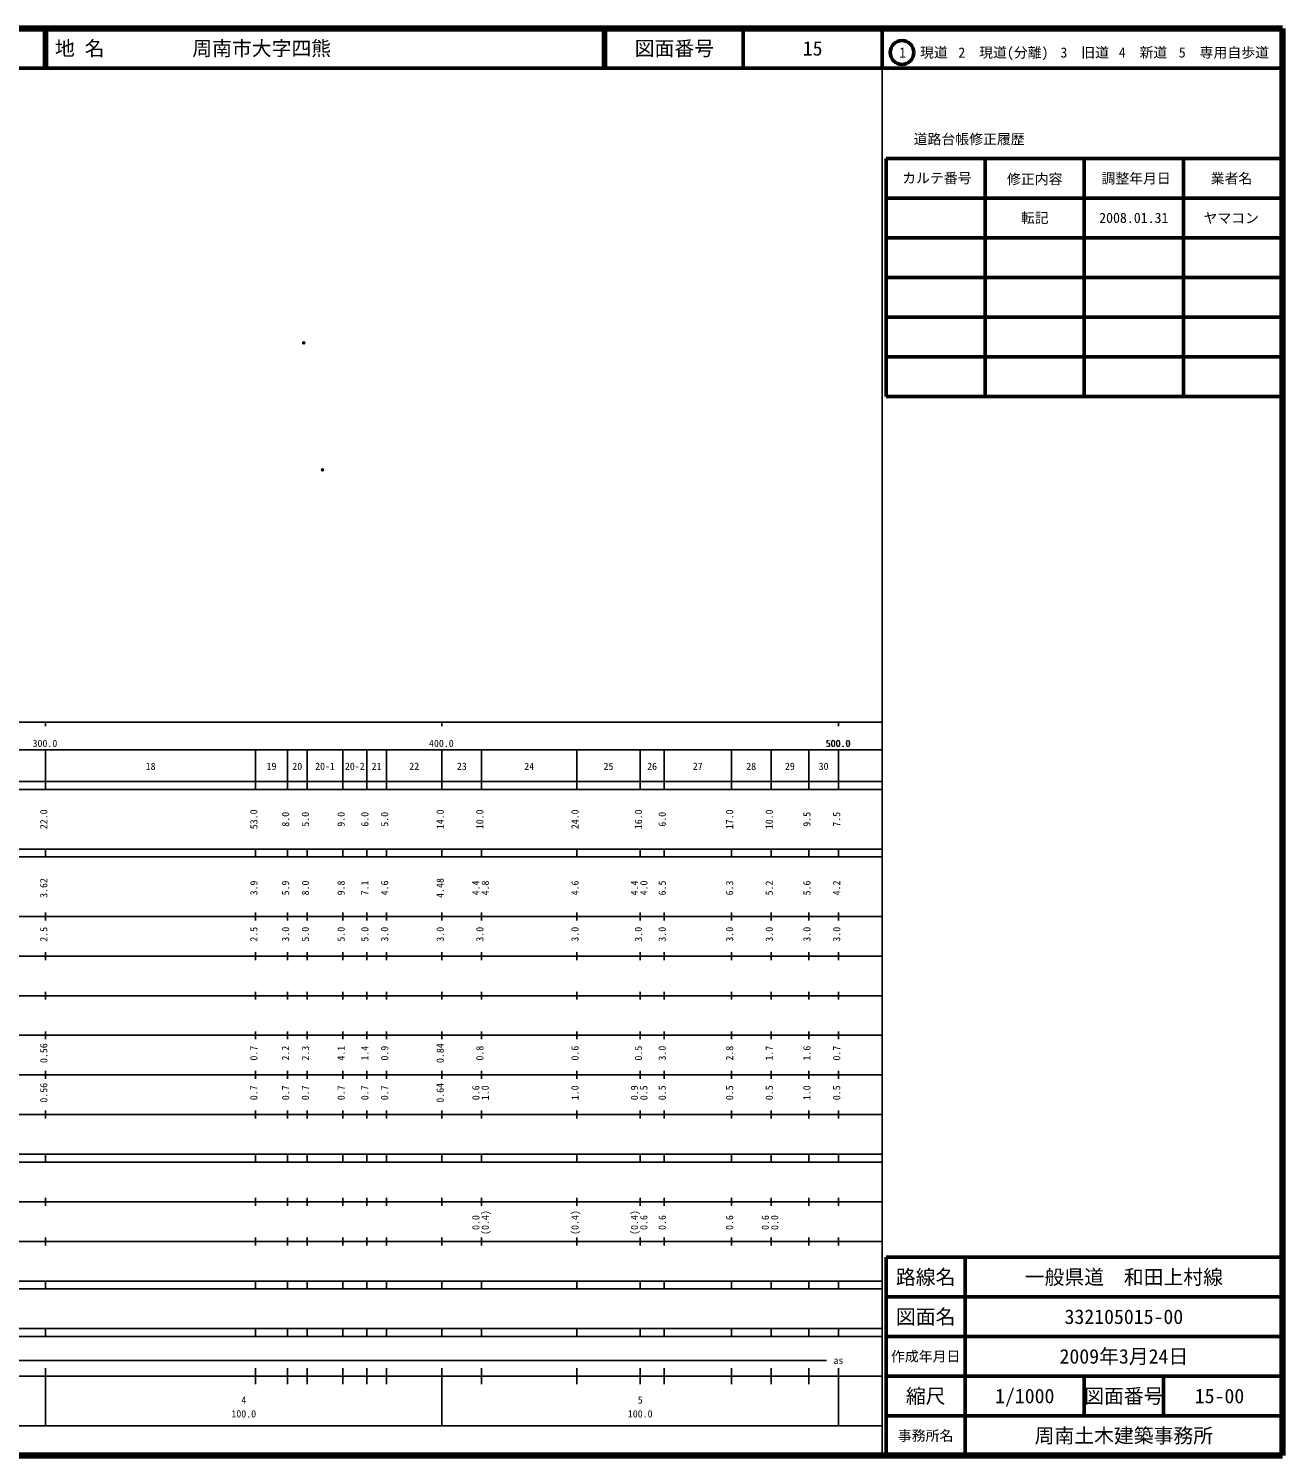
# Model space of a CAD drawing. Units: millimetres on the paper. Extents: x 40 to 680, y 20 to 380.
# Drawn here: x 363.7 to 680, y 20 to 380 of the extents above; entities that cross this region are included whole.
import ezdxf
from ezdxf.enums import TextEntityAlignment as Align

# ---------------------------------------------------------------- set-up
doc = ezdxf.new("R2010")
doc.units = ezdxf.units.MM
doc.header["$PDMODE"] = 32
doc.header["$PDSIZE"] = 0.5
doc.layers.add('M-OTRS', color=6, linetype='Continuous')
doc.layers.add('M-TTL-TXT', color=7, linetype='Continuous')
for name, color, linetype, lineweight in [('M-TTL', 2, 'Continuous', 140), ('M-TTL-BAND', 7, 'Continuous', 25), ('M-TTL-FRAM', 2, 'Continuous', 50), ('M-TTL-LINE', 7, 'Continuous', 50)]:
    doc.layers.add(name, color=color, linetype=linetype, lineweight=lineweight)
doc.styles.add('ＭＳ ゴシック', font='')
doc.styles.get('ＭＳ ゴシック').set_extended_font_data('MS Gothic')

msp = doc.modelspace()

# ---------------------------------------------------------------- linework, layer by layer
at = {"layer": 'M-OTRS'}
for p in [(433.113, 300.691), (437.866, 268.649)]:
    msp.add_point(p, dxfattribs=at)
at = {"layer": 'M-TTL'}
for p, q in [((680, 380), (40, 380)), ((680, 20), (680, 380)), ((40, 20), (680, 20))]:
    msp.add_line(p, q, dxfattribs=at)
at = {"layer": 'M-TTL-BAND'}
for p, q in [((579, 20), (579, 370)), ((40, 205), (579, 205)), ((368, 205), (368, 204)), ((468, 205), (468, 204)), ((568, 205), (568, 204)), ((68, 198), (579, 198)), ((368, 188), (368, 198)), ((421, 188), (421, 198)), ((429, 188), (429, 198)), ((434, 188), (434, 198)), ((443, 188), (443, 198)), ((449, 188), (449, 198)), ((454, 188), (454, 198)), ((468, 188), (468, 198)), ((478, 188), (478, 198)), ((502, 188), (502, 198)), ((518, 188), (518, 198)), ((524, 188), (524, 198)), ((541, 188), (541, 198)), ((551, 188), (551, 198)), ((560.5, 188), (560.5, 198)), ((568, 188), (568, 198)), ((40, 190), (579, 190)), ((40, 188), (579, 188)), ((40, 173), (579, 173)), ((368, 171), (368, 173)), ((421, 171), (421, 173)), ((429, 171), (429, 173)), ((434, 171), (434, 173)), ((443, 171), (443, 173)), ((449, 171), (449, 173)), ((454, 171), (454, 173)), ((468, 171), (468, 173)), ((478, 171), (478, 173)), ((502, 171), (502, 173)), ((518, 171), (518, 173)), ((524, 171), (524, 173)), ((541, 171), (541, 173)), ((551, 171), (551, 173)), ((560.5, 171), (560.5, 173)), ((568, 171), (568, 173)), ((40, 171), (579, 171)), ((40, 156), (579, 156)), ((368, 155), (368, 157)), ((421, 155), (421, 157)), ((429, 155), (429, 157)), ((434, 155), (434, 157)), ((443, 155), (443, 157)), ((449, 155), (449, 157)), ((454, 155), (454, 157)), ((468, 155), (468, 157)), ((478, 155), (478, 157)), ((502, 155), (502, 157)), ((518, 155), (518, 157)), ((524, 155), (524, 157)), ((541, 155), (541, 157)), ((551, 155), (551, 157)), ((560.5, 155), (560.5, 157)), ((568, 155), (568, 157)), ((46, 146), (579, 146)), ((368, 145), (368, 147)), ((421, 145), (421, 147)), ((429, 145), (429, 147)), ((434, 145), (434, 147)), ((443, 145), (443, 147)), ((449, 145), (449, 147)), ((454, 145), (454, 147)), ((468, 145), (468, 147)), ((478, 145), (478, 147)), ((502, 145), (502, 147)), ((518, 145), (518, 147)), ((524, 145), (524, 147)), ((541, 145), (541, 147)), ((551, 145), (551, 147)), ((560.5, 145), (560.5, 147)), ((568, 145), (568, 147)), ((368, 135), (368, 137)), ((421, 135), (421, 137)), ((429, 135), (429, 137)), ((434, 135), (434, 137)), ((443, 135), (443, 137)), ((449, 135), (449, 137)), ((454, 135), (454, 137)), ((468, 135), (468, 137)), ((478, 135), (478, 137)), ((502, 135), (502, 137)), ((518, 135), (518, 137)), ((524, 135), (524, 137)), ((541, 135), (541, 137)), ((551, 135), (551, 137)), ((560.5, 135), (560.5, 137)), ((568, 135), (568, 137)), ((52, 136), (579, 136)), ((46, 126), (579, 126)), ((368, 125), (368, 127)), ((421, 125), (421, 127)), ((429, 125), (429, 127)), ((434, 125), (434, 127)), ((443, 125), (443, 127)), ((449, 125), (449, 127)), ((454, 125), (454, 127)), ((468, 125), (468, 127)), ((478, 125), (478, 127)), ((502, 125), (502, 127)), ((518, 125), (518, 127)), ((524, 125), (524, 127)), ((541, 125), (541, 127)), ((551, 125), (551, 127)), ((560.5, 125), (560.5, 127)), ((568, 125), (568, 127)), ((52, 116), (579, 116)), ((368, 115), (368, 117)), ((421, 115), (421, 117)), ((429, 115), (429, 117)), ((434, 115), (434, 117)), ((443, 115), (443, 117)), ((449, 115), (449, 117)), ((454, 115), (454, 117)), ((468, 115), (468, 117)), ((478, 115), (478, 117)), ((502, 115), (502, 117)), ((518, 115), (518, 117)), ((524, 115), (524, 117)), ((541, 115), (541, 117)), ((551, 115), (551, 117)), ((560.5, 115), (560.5, 117)), ((568, 115), (568, 117)), ((46, 106), (579, 106)), ((368, 105), (368, 107)), ((421, 105), (421, 107)), ((429, 105), (429, 107)), ((434, 105), (434, 107)), ((443, 105), (443, 107)), ((449, 105), (449, 107)), ((454, 105), (454, 107)), ((468, 105), (468, 107)), ((478, 105), (478, 107)), ((502, 105), (502, 107)), ((518, 105), (518, 107)), ((524, 105), (524, 107)), ((541, 105), (541, 107)), ((551, 105), (551, 107)), ((560.5, 105), (560.5, 107)), ((568, 105), (568, 107)), ((40, 96), (579, 96)), ((40, 94), (579, 94)), ((368, 94), (368, 96)), ((421, 94), (421, 96)), ((429, 94), (429, 96)), ((434, 94), (434, 96)), ((443, 94), (443, 96)), ((449, 94), (449, 96)), ((454, 94), (454, 96)), ((468, 94), (468, 96)), ((478, 94), (478, 96)), ((502, 94), (502, 96)), ((518, 94), (518, 96)), ((524, 94), (524, 96)), ((541, 94), (541, 96)), ((551, 94), (551, 96)), ((560.5, 94), (560.5, 96)), ((568, 94), (568, 96)), ((49, 84), (579, 84)), ((368, 83), (368, 85)), ((421, 83), (421, 85)), ((429, 83), (429, 85)), ((434, 83), (434, 85)), ((443, 83), (443, 85)), ((449, 83), (449, 85)), ((454, 83), (454, 85)), ((468, 83), (468, 85)), ((478, 83), (478, 85)), ((502, 83), (502, 85)), ((518, 83), (518, 85)), ((524, 83), (524, 85)), ((541, 83), (541, 85)), ((551, 83), (551, 85)), ((560.5, 83), (560.5, 85)), ((568, 83), (568, 85)), ((40, 74), (579, 74)), ((368, 73), (368, 75)), ((421, 73), (421, 75)), ((429, 73), (429, 75)), ((434, 73), (434, 75)), ((443, 73), (443, 75)), ((449, 73), (449, 75)), ((454, 73), (454, 75)), ((468, 73), (468, 75)), ((478, 73), (478, 75)), ((502, 73), (502, 75)), ((518, 73), (518, 75)), ((524, 73), (524, 75)), ((541, 73), (541, 75)), ((551, 73), (551, 75)), ((560.5, 73), (560.5, 75)), ((568, 73), (568, 75)), ((40, 64), (579, 64)), ((40, 62), (579, 62)), ((368, 62), (368, 64)), ((421, 62), (421, 64)), ((429, 62), (429, 64)), ((434, 62), (434, 64)), ((443, 62), (443, 64)), ((449, 62), (449, 64)), ((454, 62), (454, 64)), ((468, 62), (468, 64)), ((478, 62), (478, 64)), ((502, 62), (502, 64)), ((518, 62), (518, 64)), ((524, 62), (524, 64)), ((541, 62), (541, 64)), ((551, 62), (551, 64)), ((560.5, 62), (560.5, 64)), ((568, 62), (568, 64)), ((40, 52), (579, 52)), ((368, 50), (368, 52)), ((421, 50), (421, 52)), ((429, 50), (429, 52)), ((434, 50), (434, 52)), ((443, 50), (443, 52)), ((449, 50), (449, 52)), ((454, 50), (454, 52)), ((468, 50), (468, 52)), ((478, 50), (478, 52)), ((502, 50), (502, 52)), ((518, 50), (518, 52)), ((524, 50), (524, 52)), ((541, 50), (541, 52)), ((551, 50), (551, 52)), ((560.5, 50), (560.5, 52)), ((568, 50), (568, 52)), ((40, 50), (579, 50)), ((71, 44), (565, 44)), ((40, 40), (579, 40)), ((368, 27.5), (368, 42)), ((421, 38), (421, 42)), ((429, 38), (429, 42)), ((434, 38), (434, 42)), ((443, 38), (443, 42)), ((449, 38), (449, 42)), ((454, 38), (454, 42)), ((468, 27.5), (468, 42)), ((478, 38), (478, 42)), ((502, 38), (502, 42)), ((518, 38), (518, 42)), ((524, 38), (524, 42)), ((541, 38), (541, 42)), ((551, 38), (551, 42)), ((560.5, 38), (560.5, 42)), ((568, 27.5), (568, 42)), ((68, 27.5), (579, 27.5))]:
    msp.add_line(p, q, dxfattribs=at)
at = {"layer": 'M-TTL-FRAM'}
for p, q in [((580, 347.197), (580, 287.197)), ((580, 347.197), (680, 347.197)), ((580, 287.197), (680, 287.197)), ((680, 70), (580, 70)), ((580, 70), (580, 20))]:
    msp.add_line(p, q, dxfattribs=at)
at = {"layer": 'M-TTL-LINE'}
for p, q in [((367.75, 380), (367.75, 370)), ((368.25, 380), (368.25, 370)), ((508.747, 380), (508.747, 370)), ((509.247, 380), (509.247, 370)), ((543.997, 380), (543.997, 370)), ((579, 380), (579, 370)), ((40, 370), (680, 370)), ((605, 347.197), (605, 287.197)), ((630, 347.197), (630, 287.197)), ((655, 347.197), (655, 287.197)), ((580, 337.197), (680, 337.197)), ((580, 327.197), (680, 327.197)), ((580, 317.197), (680, 317.197)), ((580, 307.197), (680, 307.197)), ((580, 297.197), (680, 297.197)), ((600, 70), (600, 20)), ((680, 60), (580, 60)), ((680, 50), (580, 50)), ((680, 40), (580, 40)), ((630, 40), (630, 30)), ((650, 40), (650, 30)), ((680, 30), (580, 30))]:
    msp.add_line(p, q, dxfattribs=at)
msp.add_circle((584.031, 373.958), 3, dxfattribs=at)

# ---------------------------------------------------------------- texts
at = {"layer": 'M-TTL-BAND', "style": 'ＭＳ ゴシック'}
for s, p in [('300.0', (367.844, 198.195)), ('400.0', (467.844, 198.195)), ('500.0', (567.844, 198.195)), ('500.0', (568, 198.195)), ('18', (394.5, 192.405)), ('19', (425, 192.405)), ('20', (431.5, 192.405)), ('20-1', (438.5, 192.405)), ('20-2', (446, 192.405)), ('21', (451.5, 192.405)), ('22', (461, 192.405)), ('23', (473, 192.405)), ('24', (490, 192.405)), ('25', (510, 192.405)), ('26', (521, 192.405)), ('27', (532.5, 192.405)), ('28', (546, 192.405)), ('29', (555.75, 192.405)), ('30', (564.25, 192.405)), ('as', (568, 42.5)), ('4', (418, 32.523)), ('5', (518, 32.523)), ('100.0', (418, 29.033)), ('100.0', (518, 29.033))]:
    msp.add_text(s, height=1.833, dxfattribs=at).set_placement(p, align=Align.BOTTOM_CENTER)
for s, p in [('22.0', (369, 180.5)), ('53.0', (422, 180.5)), ('8.0', (430, 180.5)), ('5.0', (435, 180.5)), ('9.0', (444, 180.5)), ('6.0', (450, 180.5)), ('5.0', (455, 180.5)), ('14.0', (469, 180.5)), ('10.0', (479, 180.5)), ('24.0', (503, 180.5)), ('16.0', (519, 180.5)), ('6.0', (525, 180.5)), ('17.0', (542, 180.5)), ('10.0', (552, 180.5)), ('9.5', (561.5, 180.5)), ('7.5', (569, 180.5)), ('3.62', (369, 163.174)), ('3.9', (422, 163.174)), ('5.9', (430, 163.174)), ('8.0', (435, 163.174)), ('9.8', (444, 163.174)), ('7.1', (450, 163.174)), ('4.6', (455, 163.174)), ('4.48', (469, 163.174)), ('4.4', (478, 163.174)), ('4.8', (480.37, 163.174)), ('4.6', (503, 163.174)), ('4.4', (518, 163.174)), ('4.0', (520.37, 163.174)), ('6.5', (525, 163.174)), ('6.3', (542, 163.174)), ('5.2', (552, 163.174)), ('5.6', (561.5, 163.174)), ('4.2', (569, 163.174)), ('2.5', (369, 151.5)), ('2.5', (422, 151.5)), ('3.0', (430, 151.5)), ('5.0', (435, 151.5)), ('5.0', (444, 151.5)), ('5.0', (450, 151.5)), ('3.0', (455, 151.5)), ('3.0', (469, 151.5)), ('3.0', (479, 151.5)), ('3.0', (503, 151.5)), ('3.0', (519, 151.5)), ('3.0', (525, 151.5)), ('3.0', (542, 151.5)), ('3.0', (552, 151.5)), ('3.0', (561.5, 151.5)), ('3.0', (569, 151.5)), ('0.56', (369, 121.5)), ('0.7', (422, 121.5)), ('2.2', (430, 121.5)), ('2.3', (435, 121.5)), ('4.1', (444, 121.5)), ('1.4', (450, 121.5)), ('0.9', (455, 121.5)), ('0.84', (469, 121.5)), ('0.8', (479, 121.5)), ('0.6', (503, 121.5)), ('0.5', (519, 121.5)), ('3.0', (525, 121.5)), ('2.8', (542, 121.5)), ('1.7', (552, 121.5)), ('1.6', (561.5, 121.5)), ('0.7', (569, 121.5)), ('0.56', (369, 111.5)), ('0.7', (422, 111.5)), ('0.7', (430, 111.5)), ('0.7', (435, 111.5)), ('0.7', (444, 111.5)), ('0.7', (450, 111.5)), ('0.7', (455, 111.5)), ('0.64', (469, 111.5)), ('0.6', (478, 111.5)), ('1.0', (480.37, 111.5)), ('1.0', (503, 111.5)), ('0.9', (518, 111.5)), ('0.5', (520.37, 111.5)), ('0.5', (525, 111.5)), ('0.5', (542, 111.5)), ('0.5', (552, 111.5)), ('1.0', (561.5, 111.5)), ('0.5', (569, 111.5)), ('0.0', (478, 78.764)), ('(0.4)', (480.37, 78.764)), ('(0.4)', (503, 78.764)), ('(0.4)', (518, 78.764)), ('0.6', (520.37, 78.764)), ('0.6', (525, 78.764)), ('0.6', (542, 78.764)), ('0.6', (551, 78.764)), ('0.0', (553.37, 78.764))]:
    msp.add_text(s, height=1.833, rotation=90, dxfattribs=at).set_placement(p, align=Align.BOTTOM_CENTER)
at = {"layer": 'M-TTL-TXT', "style": 'ＭＳ ゴシック'}
for s, p in [('地 名', (370.38, 375)), ('周南市大字四熊', (405.024, 375))]:
    msp.add_text(s, height=3.666, dxfattribs=at).set_placement(p, align=Align.MIDDLE_LEFT)
for s, height, p in [('図面番号', 3.666, (526.622, 375)), ('15', 3.666, (561.497, 375)), ('1\u3000現道', 2.566, (589.448, 373.958)), ('2\u3000現道(分離)', 2.566, (609.619, 373.958)), ('3\u3000旧道', 2.566, (630.121, 373.958)), ('4\u3000新道', 2.566, (644.824, 373.958)), ('5\u3000専用自歩道', 2.566, (665.228, 373.958)), ('道路台帳修正履歴', 2.566, (600.968, 352.113)), ('カルテ番号', 2.566, (592.839, 342.277)), ('修正内容', 2.566, (617.509, 342.023)), ('調整年月日', 2.566, (643.089, 342.197)), ('業者名', 2.566, (667.134, 342.197)), ('転記', 2.566, (617.5, 332.245)), ('2008.01.31', 2.566, (642.5, 332.245)), ('ヤマコン', 2.566, (667.077, 332.189)), ('路線名', 3.666, (590, 65)), ('路線名', 3.666, (590, 65)), ('一般県道\u3000和田上村線', 3.666, (640, 65)), ('図面名', 3.666, (590, 55)), ('図面名', 3.666, (590, 55)), ('332105015-00', 3.666, (640, 55)), ('2009年3月24日', 3.666, (640, 45)), ('作成年月日', 2.566, (590, 45)), ('作成年月日', 2.566, (590, 45)), ('縮尺', 3.666, (590, 35)), ('縮尺', 3.666, (590, 35)), ('1/1000', 3.666, (615, 35)), ('図面番号', 3.666, (640, 35)), ('図面番号', 3.666, (640, 35)), ('15-00', 3.666, (664.125, 35)), ('事務所名', 2.566, (590, 25)), ('事務所名', 2.566, (590, 25)), ('周南土木建築事務所', 3.666, (640, 25))]:
    msp.add_text(s, height=height, dxfattribs=at).set_placement(p, align=Align.MIDDLE_CENTER)

doc.saveas('drawing.dxf')
